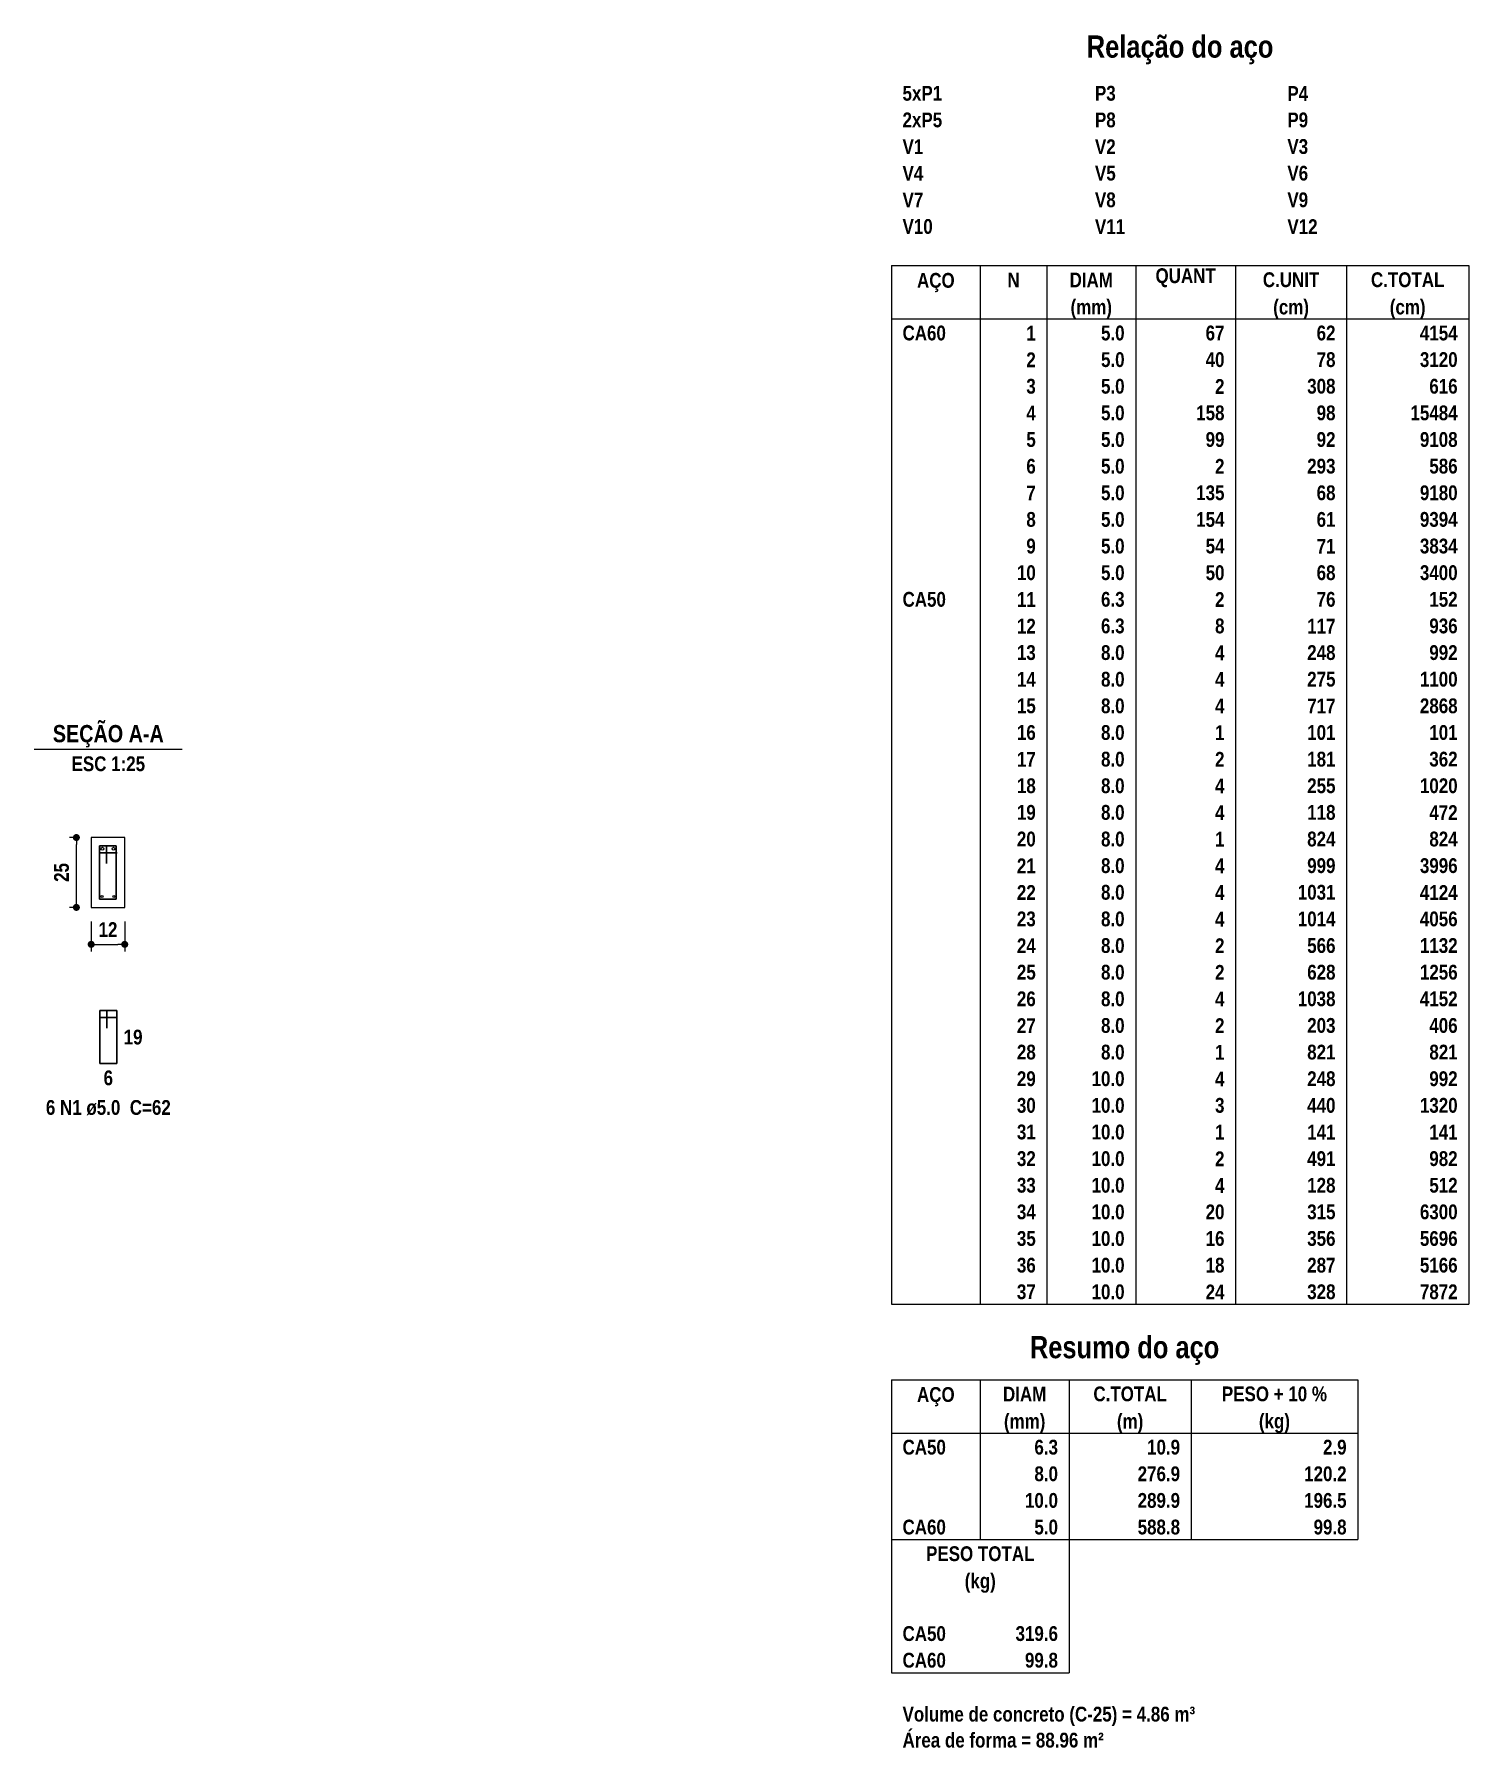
# Model space of a CAD drawing. Header units: millimetres. Extents: x 2249 to 2676, y -663 to -441.
# Drawn here: x 2509.21 to 2529.74, y -561.01 to -536.49 of the extents above; entities that cross this region are included whole.
import ezdxf

# ---------------------------------------------------------------- set-up
doc = ezdxf.new("R2010")
doc.units = ezdxf.units.MM
doc.header["$LTSCALE"] = 0.5
doc.header["$MEASUREMENT"] = 0
doc.header["$PDMODE"] = 34
doc.layers.get('0').update_dxf_attribs({"linetype": 'CONTINUOUS'})
doc.layers.get('DEFPOINTS').update_dxf_attribs({"linetype": 'CONTINUOUS'})
for name, color, linetype, lineweight in [('Descrição da armadura', 7, 'CONTINUOUS', 5), ('DT-Barras na forma', 2, 'CONTINUOUS', 30), ('DT-Barras no corte', 5, 'CONTINUOUS', 5), ('DT-Barras rebatidas', 2, 'CONTINUOUS', 30), ('DT-Cotas', 9, 'CONTINUOUS', 5), ('DT-Forma', 5, 'CONTINUOUS', 5), ('DT-Relação do aço', 9, 'CONTINUOUS', 5), ('DT-Textos', 7, 'CONTINUOUS', 5), ('Textos armaduras', 7, 'CONTINUOUS', 5)]:
    doc.layers.add(name, color=color, linetype=linetype, lineweight=lineweight)
doc.styles.add('ARIAL', font='ARIALNB.TTF')
doc.dimstyles.new('UM_25.000000', dxfattribs={"dimtxt": 0.18, "dimasz": 0.1, "dimexe": 0.1, "dimexo": 0.2, "dimgap": 0, "dimtad": 1, "dimtih": 1, "dimtoh": 1, "dimdec": 1, "dimlfac": 25, "dimzin": 0, "dimdsep": 46, "dimtxsty": 'Standard', "dimblk": 'CLOSED', "dimblk1": 'CLOSED', "dimblk2": 'CLOSED', "dimcen": 0.09, "dimdle": 0.1, "dimadec": 1, "dimazin": 2, "dimtfac": 1, "dimtdec": 4, "dimtofl": 0, "dimtmove": 0, "dimatfit": 3, "dimldrblk": 'CLOSED', "dimfxl": 1, "dimtolj": 1, "dimarcsym": 0})

# ---------------------------------------------------------------- blocks, each defined once
blk = doc.blocks.new('_Dot')
at = {"color": 0, "linetype": 'ByBlock', "lineweight": -2}
blk.add_line((-0.5, 0), (-1, 0), dxfattribs=at)
at = {"color": 0, "linetype": 'ByBlock', "const_width": 0.5}
blk.add_lwpolyline([(-0.25, 0, 1), (0.25, 0, 1)], format="xyb", close=True, dxfattribs=at)
blk = doc.blocks.new('*D313')
at = {"layer": 'DEFPOINTS', "color": 0}
for p in [(2509.813, -547.984), (2510.025, -547.984), (2510.025, -548.984)]:
    blk.add_point(p, dxfattribs=at)
at = {"layer": 'DT-Cotas', "color": 0, "lineweight": -2}
for p, q in [((2509.825, -547.984), (2509.713, -547.984)), ((2509.813, -548.884), (2509.813, -548.084)), ((2509.825, -548.984), (2509.713, -548.984))]:
    blk.add_line(p, q, dxfattribs=at)
at = {"layer": 'DT-Cotas', "color": 0, "lineweight": -2, "xscale": 0.1, "yscale": 0.1, "zscale": 0.1}
for p, rotation in [((2509.813, -547.984), 90), ((2509.813, -548.984), 270)]:
    blk.add_blockref('_Dot', p, dxfattribs=dict(at, rotation=rotation))
at = {"layer": 'DT-Cotas', "insert": (2509.601, -548.484), "char_height": 0.2118, "attachment_point": 5, "rotation": 90, "style": 'ARIAL'}
blk.add_mtext('\\A1;25', dxfattribs=at)
blk = doc.blocks.new('DOT')
at = {"color": 210}
for p, q in [((-1, 0), (1, 0)), ((0, 1), (0, -1))]:
    blk.add_line(p, q, dxfattribs=at)
blk.add_circle((0, 0), 0.25, dxfattribs=at)
blk = doc.blocks.new('*D314')
at = {"layer": 'DEFPOINTS', "color": 0}
for p in [(2510.025, -548.984), (2510.505, -548.984), (2510.505, -549.513)]:
    blk.add_point(p, dxfattribs=at)
at = {"layer": 'DT-Cotas', "color": 0, "lineweight": -2}
for p, q in [((2510.025, -549.184), (2510.025, -549.613)), ((2510.505, -549.184), (2510.505, -549.613)), ((2510.125, -549.513), (2510.405, -549.513))]:
    blk.add_line(p, q, dxfattribs=at)
at = {"layer": 'DT-Cotas', "color": 0, "lineweight": -2, "xscale": 0.1, "yscale": 0.1, "zscale": 0.1, "rotation": 180}
blk.add_blockref('_Dot', (2510.025, -549.513), dxfattribs=at)
at = {"layer": 'DT-Cotas', "color": 0, "lineweight": -2, "xscale": 0.1, "yscale": 0.1, "zscale": 0.1}
blk.add_blockref('_Dot', (2510.505, -549.513), dxfattribs=at)
at = {"layer": 'DT-Cotas', "insert": (2510.265, -549.302), "char_height": 0.2118, "attachment_point": 5, "rotation": 0.0057, "style": 'ARIAL'}
blk.add_mtext('\\A1;12', dxfattribs=at)

msp = doc.modelspace()

# ---------------------------------------------------------------- linework, layer by layer
at = {"layer": 'DT-Barras na forma'}
for p, q in [((2510.2445, -548.1038), (2510.1445, -548.1038)), ((2510.1445, -548.1038), (2510.1445, -548.8638)), ((2510.3845, -548.1038), (2510.1445, -548.1038)), ((2510.1445, -548.1038), (2510.1445, -548.2038)), ((2510.2445, -548.3538), (2510.2445, -548.1038)), ((2510.3845, -548.8638), (2510.3845, -548.1038)), ((2510.1445, -548.2038), (2510.3945, -548.2038)), ((2510.1445, -548.8638), (2510.3845, -548.8638))]:
    msp.add_line(p, q, dxfattribs=at)
at = {"layer": 'DT-Barras no corte'}
for centre, radius in [((2510.1845, -548.1438), 0.02), ((2510.3445, -548.1438), 0.02), ((2510.1805, -548.8278), 0.016), ((2510.3485, -548.8278), 0.016)]:
    msp.add_circle(centre, radius, dxfattribs=at)
at = {"layer": 'DT-Barras rebatidas'}
for p, q in [((2510.2495, -550.4605), (2510.1495, -550.4605)), ((2510.1495, -550.4605), (2510.1495, -551.2205)), ((2510.3895, -550.4605), (2510.1495, -550.4605)), ((2510.1495, -550.4605), (2510.1495, -550.5605)), ((2510.1495, -550.5605), (2510.3995, -550.5605)), ((2510.2495, -550.7105), (2510.2495, -550.4605)), ((2510.3895, -551.2205), (2510.3895, -550.4605)), ((2510.1495, -551.2205), (2510.3895, -551.2205))]:
    msp.add_line(p, q, dxfattribs=at)
at = {"layer": 'DT-Forma'}
for p, q in [((2510.5045, -547.9838), (2510.0245, -547.9838)), ((2510.0245, -547.9838), (2510.0245, -548.9838)), ((2510.5045, -548.9838), (2510.5045, -547.9838)), ((2510.0245, -548.9838), (2510.5045, -548.9838))]:
    msp.add_line(p, q, dxfattribs=at)
at = {"layer": 'DT-Relação do aço', "linetype": 'Continuous'}
for p, q in [((2521.4755, -539.7967), (2529.7357, -539.7967)), ((2521.4755, -539.7967), (2521.4755, -540.5592)), ((2522.7463, -539.7967), (2522.7463, -540.5592)), ((2523.6994, -539.7967), (2523.6994, -540.5592)), ((2524.9702, -539.7967), (2524.9702, -540.5592)), ((2526.3999, -539.7967), (2526.3999, -540.5592)), ((2527.9884, -539.7967), (2527.9884, -540.5592)), ((2529.7357, -539.7967), (2529.7357, -540.5592)), ((2521.4755, -540.5592), (2529.7357, -540.5592)), ((2521.4755, -540.5592), (2521.4755, -554.6651)), ((2522.7463, -540.5592), (2522.7463, -554.6651)), ((2523.6994, -540.5592), (2523.6994, -554.6651)), ((2524.9702, -540.5592), (2524.9702, -554.6651)), ((2526.3999, -540.5592), (2526.3999, -554.6651)), ((2527.9884, -540.5592), (2527.9884, -554.6651)), ((2529.7357, -540.5592), (2529.7357, -554.6651)), ((2521.4755, -554.6651), (2529.7357, -554.6651)), ((2521.4755, -555.7452), (2528.1472, -555.7452)), ((2521.4755, -555.7452), (2521.4755, -556.5077)), ((2522.7463, -555.7452), (2522.7463, -556.5077)), ((2524.0171, -555.7452), (2524.0171, -556.5077)), ((2525.7645, -555.7452), (2525.7645, -556.5077)), ((2528.1472, -555.7452), (2528.1472, -556.5077)), ((2521.4755, -556.5077), (2528.1472, -556.5077)), ((2521.4755, -556.5077), (2521.4755, -558.0327)), ((2522.7463, -556.5077), (2522.7463, -558.0327)), ((2524.0171, -556.5077), (2524.0171, -558.0327)), ((2525.7645, -556.5077), (2525.7645, -558.0327)), ((2528.1472, -556.5077), (2528.1472, -558.0327)), ((2521.4755, -558.0327), (2528.1472, -558.0327)), ((2521.4755, -558.0327), (2521.4755, -559.1764)), ((2524.0171, -558.0327), (2524.0171, -559.1764)), ((2521.4755, -559.1764), (2521.4755, -559.9389)), ((2524.0171, -559.1764), (2524.0171, -559.9389)), ((2521.4755, -559.9389), (2524.0171, -559.9389))]:
    msp.add_line(p, q, dxfattribs=at)
at = {"layer": 'DT-Textos'}
msp.add_line((2509.2105, -546.7189), (2511.3285, -546.7189), dxfattribs=at)

# ---------------------------------------------------------------- texts
at = {"layer": 'Descrição da armadura', "insert": (2510.27, -551.9619), "char_height": 0.2118, "width": 3.8124, "attachment_point": 8, "line_spacing_factor": 0.9, "style": 'ARIAL'}
msp.add_mtext('6 N1 ø5.0  C=62', dxfattribs=at)
at = {"layer": 'DT-Relação do aço', "color": 7, "line_spacing_factor": 0.9, "style": 'ARIAL'}
for s, insert, char_height, width, attachment_point in [('Relação do aço', (2525.6056, -536.9162), 0.3177, 5.33736, 8), ('5xP1', (2521.6344, -537.4394), 0.2118, 1.01664, 7), ('P3', (2524.3878, -537.4394), 0.2118, 0.50832, 7), ('P4', (2527.1412, -537.4394), 0.2118, 0.50832, 7), ('2xP5', (2521.6344, -537.8206), 0.2118, 1.01664, 7), ('P8', (2524.3878, -537.8206), 0.2118, 0.50832, 7), ('P9', (2527.1412, -537.8206), 0.2118, 0.50832, 7), ('V1', (2521.6344, -538.2018), 0.2118, 0.50832, 7), ('V2', (2524.3878, -538.2018), 0.2118, 0.50832, 7), ('V3', (2527.1412, -538.2018), 0.2118, 0.50832, 7), ('V6', (2527.1412, -538.5831), 0.2118, 0.50832, 7), ('V4', (2521.6344, -538.5831), 0.2118, 0.50832, 7), ('V5', (2524.3878, -538.5831), 0.2118, 0.50832, 7), ('V7', (2521.6344, -538.9643), 0.2118, 0.50832, 7), ('V8', (2524.3878, -538.9643), 0.2118, 0.50832, 7), ('V9', (2527.1412, -538.9643), 0.2118, 0.50832, 7), ('V10', (2521.6344, -539.3456), 0.2118, 0.76248, 7), ('V11', (2524.3878, -539.3456), 0.2118, 0.76248, 7), ('V12', (2527.1412, -539.3456), 0.2118, 0.76248, 7), ('QUANT', (2525.6851, -540.108), 0.2118, 1.2708, 8), ('AÇO', (2522.1109, -540.1779), 0.2118, 0.76248, 8), ('N', (2523.2229, -540.108), 0.2118, 0.25416, 8), ('DIAM', (2524.3348, -540.108), 0.2118, 1.01664, 8), ('C.UNIT', (2527.1941, -540.108), 0.2118, 1.52496, 8), ('C.TOTAL', (2528.8621, -540.108), 0.2118, 1.77912, 8), ('(mm)', (2524.3348, -540.5592), 0.2118, 1.01664, 8), ('(cm)', (2527.1941, -540.5592), 0.2118, 1.01664, 8), ('(cm)', (2528.8621, -540.5592), 0.2118, 1.01664, 8), ('CA60', (2521.6344, -540.8705), 0.2118, 1.01664, 7), ('1', (2523.5406, -540.8705), 0.2118, 0.25416, 9), ('5.0', (2524.8114, -540.8705), 0.2118, 0.76248, 9), ('67', (2526.241, -540.8705), 0.2118, 0.50832, 9), ('62', (2527.8295, -540.8705), 0.2118, 0.50832, 9), ('4154', (2529.5769, -540.8705), 0.2118, 1.01664, 9), ('2', (2523.5406, -541.2518), 0.2118, 0.25416, 9), ('5.0', (2524.8114, -541.2518), 0.2118, 0.76248, 9), ('40', (2526.241, -541.2518), 0.2118, 0.50832, 9), ('78', (2527.8295, -541.2518), 0.2118, 0.50832, 9), ('3120', (2529.5769, -541.2518), 0.2118, 1.01664, 9), ('3', (2523.5406, -541.633), 0.2118, 0.25416, 9), ('5.0', (2524.8114, -541.633), 0.2118, 0.76248, 9), ('2', (2526.241, -541.633), 0.2118, 0.25416, 9), ('308', (2527.8295, -541.633), 0.2118, 0.76248, 9), ('616', (2529.5769, -541.633), 0.2118, 0.76248, 9), ('5.0', (2524.8114, -542.0142), 0.2118, 0.76248, 9), ('158', (2526.241, -542.0142), 0.2118, 0.76248, 9), ('98', (2527.8295, -542.0142), 0.2118, 0.50832, 9), ('15484', (2529.5769, -542.0142), 0.2118, 1.2708, 9), ('4', (2523.5406, -542.0142), 0.2118, 0.25416, 9), ('5', (2523.5406, -542.3955), 0.2118, 0.25416, 9), ('5.0', (2524.8114, -542.3955), 0.2118, 0.76248, 9), ('99', (2526.241, -542.3955), 0.2118, 0.50832, 9), ('92', (2527.8295, -542.3955), 0.2118, 0.50832, 9), ('9108', (2529.5769, -542.3955), 0.2118, 1.01664, 9), ('6', (2523.5406, -542.7767), 0.2118, 0.25416, 9), ('5.0', (2524.8114, -542.7767), 0.2118, 0.76248, 9), ('2', (2526.241, -542.7767), 0.2118, 0.25416, 9), ('293', (2527.8295, -542.7767), 0.2118, 0.76248, 9), ('586', (2529.5769, -542.7767), 0.2118, 0.76248, 9), ('7', (2523.5406, -543.158), 0.2118, 0.25416, 9), ('5.0', (2524.8114, -543.158), 0.2118, 0.76248, 9), ('135', (2526.241, -543.158), 0.2118, 0.76248, 9), ('68', (2527.8295, -543.158), 0.2118, 0.50832, 9), ('9180', (2529.5769, -543.158), 0.2118, 1.01664, 9), ('8', (2523.5406, -543.5392), 0.2118, 0.25416, 9), ('5.0', (2524.8114, -543.5392), 0.2118, 0.76248, 9), ('154', (2526.241, -543.5392), 0.2118, 0.76248, 9), ('61', (2527.8295, -543.5392), 0.2118, 0.50832, 9), ('9394', (2529.5769, -543.5392), 0.2118, 1.01664, 9), ('9', (2523.5406, -543.9204), 0.2118, 0.25416, 9), ('5.0', (2524.8114, -543.9204), 0.2118, 0.76248, 9), ('54', (2526.241, -543.9204), 0.2118, 0.50832, 9), ('71', (2527.8295, -543.9204), 0.2118, 0.50832, 9), ('3834', (2529.5769, -543.9204), 0.2118, 1.01664, 9), ('10', (2523.5406, -544.3017), 0.2118, 0.50832, 9), ('5.0', (2524.8114, -544.3017), 0.2118, 0.76248, 9), ('50', (2526.241, -544.3017), 0.2118, 0.50832, 9), ('68', (2527.8295, -544.3017), 0.2118, 0.50832, 9), ('3400', (2529.5769, -544.3017), 0.2118, 1.01664, 9), ('CA50', (2521.6344, -544.6829), 0.2118, 1.01664, 7), ('11', (2523.5406, -544.6829), 0.2118, 0.50832, 9), ('6.3', (2524.8114, -544.6829), 0.2118, 0.76248, 9), ('2', (2526.241, -544.6829), 0.2118, 0.25416, 9), ('76', (2527.8295, -544.6829), 0.2118, 0.50832, 9), ('152', (2529.5769, -544.6829), 0.2118, 0.76248, 9), ('12', (2523.5406, -545.0642), 0.2118, 0.50832, 9), ('6.3', (2524.8114, -545.0642), 0.2118, 0.76248, 9), ('8', (2526.241, -545.0642), 0.2118, 0.25416, 9), ('117', (2527.8295, -545.0642), 0.2118, 0.76248, 9), ('936', (2529.5769, -545.0642), 0.2118, 0.76248, 9), ('13', (2523.5406, -545.4454), 0.2118, 0.50832, 9), ('8.0', (2524.8114, -545.4454), 0.2118, 0.76248, 9), ('248', (2527.8295, -545.4454), 0.2118, 0.76248, 9), ('992', (2529.5769, -545.4454), 0.2118, 0.76248, 9), ('4', (2526.241, -545.4454), 0.2118, 0.25416, 9), ('14', (2523.5406, -545.8266), 0.2118, 0.50832, 9), ('8.0', (2524.8114, -545.8266), 0.2118, 0.76248, 9), ('4', (2526.241, -545.8266), 0.2118, 0.25416, 9), ('275', (2527.8295, -545.8266), 0.2118, 0.76248, 9), ('1100', (2529.5769, -545.8266), 0.2118, 1.01664, 9), ('15', (2523.5406, -546.2079), 0.2118, 0.50832, 9), ('8.0', (2524.8114, -546.2079), 0.2118, 0.76248, 9), ('4', (2526.241, -546.2079), 0.2118, 0.25416, 9), ('717', (2527.8295, -546.2079), 0.2118, 0.76248, 9), ('2868', (2529.5769, -546.2079), 0.2118, 1.01664, 9), ('16', (2523.5406, -546.5891), 0.2118, 0.50832, 9), ('8.0', (2524.8114, -546.5891), 0.2118, 0.76248, 9), ('1', (2526.241, -546.5891), 0.2118, 0.25416, 9), ('101', (2527.8295, -546.5891), 0.2118, 0.76248, 9), ('101', (2529.5769, -546.5891), 0.2118, 0.76248, 9), ('17', (2523.5406, -546.9704), 0.2118, 0.50832, 9), ('8.0', (2524.8114, -546.9704), 0.2118, 0.76248, 9), ('2', (2526.241, -546.9704), 0.2118, 0.25416, 9), ('181', (2527.8295, -546.9704), 0.2118, 0.76248, 9), ('362', (2529.5769, -546.9704), 0.2118, 0.76248, 9), ('18', (2523.5406, -547.3516), 0.2118, 0.50832, 9), ('8.0', (2524.8114, -547.3516), 0.2118, 0.76248, 9), ('4', (2526.241, -547.3516), 0.2118, 0.25416, 9), ('255', (2527.8295, -547.3516), 0.2118, 0.76248, 9), ('1020', (2529.5769, -547.3516), 0.2118, 1.01664, 9), ('19', (2523.5406, -547.7328), 0.2118, 0.50832, 9), ('8.0', (2524.8114, -547.7328), 0.2118, 0.76248, 9), ('4', (2526.241, -547.7328), 0.2118, 0.25416, 9), ('118', (2527.8295, -547.7328), 0.2118, 0.76248, 9), ('472', (2529.5769, -547.7328), 0.2118, 0.76248, 9), ('20', (2523.5406, -548.1141), 0.2118, 0.50832, 9), ('8.0', (2524.8114, -548.1141), 0.2118, 0.76248, 9), ('1', (2526.241, -548.1141), 0.2118, 0.25416, 9), ('824', (2527.8295, -548.1141), 0.2118, 0.76248, 9), ('824', (2529.5769, -548.1141), 0.2118, 0.76248, 9), ('21', (2523.5406, -548.4953), 0.2118, 0.50832, 9), ('8.0', (2524.8114, -548.4953), 0.2118, 0.76248, 9), ('4', (2526.241, -548.4953), 0.2118, 0.25416, 9), ('999', (2527.8295, -548.4953), 0.2118, 0.76248, 9), ('3996', (2529.5769, -548.4953), 0.2118, 1.01664, 9), ('22', (2523.5406, -548.8766), 0.2118, 0.50832, 9), ('8.0', (2524.8114, -548.8766), 0.2118, 0.76248, 9), ('4', (2526.241, -548.8766), 0.2118, 0.25416, 9), ('1031', (2527.8295, -548.8766), 0.2118, 1.01664, 9), ('4124', (2529.5769, -548.8766), 0.2118, 1.01664, 9), ('23', (2523.5406, -549.2578), 0.2118, 0.50832, 9), ('8.0', (2524.8114, -549.2578), 0.2118, 0.76248, 9), ('4', (2526.241, -549.2578), 0.2118, 0.25416, 9), ('1014', (2527.8295, -549.2578), 0.2118, 1.01664, 9), ('4056', (2529.5769, -549.2578), 0.2118, 1.01664, 9), ('24', (2523.5406, -549.639), 0.2118, 0.50832, 9), ('8.0', (2524.8114, -549.639), 0.2118, 0.76248, 9), ('2', (2526.241, -549.639), 0.2118, 0.25416, 9), ('566', (2527.8295, -549.639), 0.2118, 0.76248, 9), ('1132', (2529.5769, -549.639), 0.2118, 1.01664, 9), ('25', (2523.5406, -550.0203), 0.2118, 0.50832, 9), ('8.0', (2524.8114, -550.0203), 0.2118, 0.76248, 9), ('2', (2526.241, -550.0203), 0.2118, 0.25416, 9), ('628', (2527.8295, -550.0203), 0.2118, 0.76248, 9), ('1256', (2529.5769, -550.0203), 0.2118, 1.01664, 9), ('26', (2523.5406, -550.4015), 0.2118, 0.50832, 9), ('8.0', (2524.8114, -550.4015), 0.2118, 0.76248, 9), ('4', (2526.241, -550.4015), 0.2118, 0.25416, 9), ('1038', (2527.8295, -550.4015), 0.2118, 1.01664, 9), ('4152', (2529.5769, -550.4015), 0.2118, 1.01664, 9), ('27', (2523.5406, -550.7828), 0.2118, 0.50832, 9), ('8.0', (2524.8114, -550.7828), 0.2118, 0.76248, 9), ('2', (2526.241, -550.7828), 0.2118, 0.25416, 9), ('203', (2527.8295, -550.7828), 0.2118, 0.76248, 9), ('406', (2529.5769, -550.7828), 0.2118, 0.76248, 9), ('28', (2523.5406, -551.164), 0.2118, 0.50832, 9), ('8.0', (2524.8114, -551.164), 0.2118, 0.76248, 9), ('1', (2526.241, -551.164), 0.2118, 0.25416, 9), ('821', (2527.8295, -551.164), 0.2118, 0.76248, 9), ('821', (2529.5769, -551.164), 0.2118, 0.76248, 9), ('29', (2523.5406, -551.5452), 0.2118, 0.50832, 9), ('10.0', (2524.8114, -551.5452), 0.2118, 1.01664, 9), ('4', (2526.241, -551.5452), 0.2118, 0.25416, 9), ('248', (2527.8295, -551.5452), 0.2118, 0.76248, 9), ('992', (2529.5769, -551.5452), 0.2118, 0.76248, 9), ('30', (2523.5406, -551.9265), 0.2118, 0.50832, 9), ('10.0', (2524.8114, -551.9265), 0.2118, 1.01664, 9), ('3', (2526.241, -551.9265), 0.2118, 0.25416, 9), ('440', (2527.8295, -551.9265), 0.2118, 0.76248, 9), ('1320', (2529.5769, -551.9265), 0.2118, 1.01664, 9), ('31', (2523.5406, -552.3077), 0.2118, 0.50832, 9), ('10.0', (2524.8114, -552.3077), 0.2118, 1.01664, 9), ('1', (2526.241, -552.3077), 0.2118, 0.25416, 9), ('141', (2527.8295, -552.3077), 0.2118, 0.76248, 9), ('141', (2529.5769, -552.3077), 0.2118, 0.76248, 9), ('32', (2523.5406, -552.689), 0.2118, 0.50832, 9), ('10.0', (2524.8114, -552.689), 0.2118, 1.01664, 9), ('2', (2526.241, -552.689), 0.2118, 0.25416, 9), ('491', (2527.8295, -552.689), 0.2118, 0.76248, 9), ('982', (2529.5769, -552.689), 0.2118, 0.76248, 9), ('33', (2523.5406, -553.0702), 0.2118, 0.50832, 9), ('10.0', (2524.8114, -553.0702), 0.2118, 1.01664, 9), ('4', (2526.241, -553.0702), 0.2118, 0.25416, 9), ('128', (2527.8295, -553.0702), 0.2118, 0.76248, 9), ('512', (2529.5769, -553.0702), 0.2118, 0.76248, 9), ('34', (2523.5406, -553.4514), 0.2118, 0.50832, 9), ('10.0', (2524.8114, -553.4514), 0.2118, 1.01664, 9), ('20', (2526.241, -553.4514), 0.2118, 0.50832, 9), ('315', (2527.8295, -553.4514), 0.2118, 0.76248, 9), ('6300', (2529.5769, -553.4514), 0.2118, 1.01664, 9), ('35', (2523.5406, -553.8327), 0.2118, 0.50832, 9), ('10.0', (2524.8114, -553.8327), 0.2118, 1.01664, 9), ('16', (2526.241, -553.8327), 0.2118, 0.50832, 9), ('356', (2527.8295, -553.8327), 0.2118, 0.76248, 9), ('5696', (2529.5769, -553.8327), 0.2118, 1.01664, 9), ('36', (2523.5406, -554.2139), 0.2118, 0.50832, 9), ('10.0', (2524.8114, -554.2139), 0.2118, 1.01664, 9), ('18', (2526.241, -554.2139), 0.2118, 0.50832, 9), ('287', (2527.8295, -554.2139), 0.2118, 0.76248, 9), ('5166', (2529.5769, -554.2139), 0.2118, 1.01664, 9), ('37', (2523.5406, -554.5952), 0.2118, 0.50832, 9), ('10.0', (2524.8114, -554.5952), 0.2118, 1.01664, 9), ('24', (2526.241, -554.5952), 0.2118, 0.50832, 9), ('328', (2527.8295, -554.5952), 0.2118, 0.76248, 9), ('7872', (2529.5769, -554.5952), 0.2118, 1.01664, 9), ('Resumo do aço', (2524.8114, -555.5334), 0.3177, 4.95612, 8), ('AÇO', (2522.1109, -556.1265), 0.2118, 0.76248, 8), ('DIAM', (2523.3817, -556.0566), 0.2118, 1.01664, 8), ('C.TOTAL', (2524.8908, -556.0566), 0.2118, 1.77912, 8), ('PESO + 10 %', (2526.9559, -556.0566), 0.2118, 2.79576, 8), ('(mm)', (2523.3817, -556.5077), 0.2118, 1.01664, 8), ('(m)', (2524.8908, -556.5077), 0.2118, 0.76248, 8), ('(kg)', (2526.9559, -556.5077), 0.2118, 1.01664, 8), ('CA50', (2521.6344, -556.8191), 0.2118, 1.01664, 7), ('6.3', (2523.8583, -556.8191), 0.2118, 0.76248, 9), ('10.9', (2525.6056, -556.8191), 0.2118, 1.01664, 9), ('2.9', (2527.9884, -556.8191), 0.2118, 0.76248, 9), ('8.0', (2523.8583, -557.2003), 0.2118, 0.76248, 9), ('276.9', (2525.6056, -557.2003), 0.2118, 1.2708, 9), ('120.2', (2527.9884, -557.2003), 0.2118, 1.2708, 9), ('10.0', (2523.8583, -557.5815), 0.2118, 1.01664, 9), ('289.9', (2525.6056, -557.5815), 0.2118, 1.2708, 9), ('196.5', (2527.9884, -557.5815), 0.2118, 1.2708, 9), ('CA60', (2521.6344, -557.9628), 0.2118, 1.01664, 7), ('5.0', (2523.8583, -557.9628), 0.2118, 0.76248, 9), ('588.8', (2525.6056, -557.9628), 0.2118, 1.2708, 9), ('99.8', (2527.9884, -557.9628), 0.2118, 1.01664, 9), ('PESO TOTAL', (2522.7463, -558.344), 0.2118, 2.5416, 8), ('(kg)', (2522.7463, -558.7952), 0.2118, 1.01664, 8), ('CA50', (2521.6344, -559.4877), 0.2118, 1.01664, 7), ('319.6', (2523.8583, -559.4877), 0.2118, 1.2708, 9), ('CA60', (2521.6344, -559.869), 0.2118, 1.01664, 7), ('99.8', (2523.8583, -559.869), 0.2118, 1.01664, 9), ('Volume de concreto (C-25) = 4.86 m³', (2521.6344, -560.7014), 0.2118, 8.8956, 7), ('Área de forma = 88.96 m²', (2521.6344, -561.0127), 0.2118, 6.09984, 7)]:
    msp.add_mtext(s, dxfattribs=dict(at, insert=insert, char_height=char_height, width=width, attachment_point=attachment_point))
at = {"layer": 'DT-Textos', "attachment_point": 8, "line_spacing_factor": 0.798, "style": 'ARIAL'}
for s, insert, char_height, width in [('SEÇÃO A-A', (2510.27, -546.6948), 0.2471, 2.66868), ('ESC 1:25', (2510.27, -547.0369), 0.2118, 2.03328)]:
    msp.add_mtext(s, dxfattribs=dict(at, insert=insert, char_height=char_height, width=width))
at = {"layer": 'Textos armaduras', "char_height": 0.2118, "line_spacing_factor": 0.9, "style": 'ARIAL'}
for s, insert, width, attachment_point in [('19', (2510.4895, -550.7346), 0.90832, 1), ('6', (2510.2695, -551.3178), 0.65416, 2)]:
    msp.add_mtext(s, dxfattribs=dict(at, insert=insert, width=width, attachment_point=attachment_point))

# ---------------------------------------------------------------- dimensions: what is measured, and where the dimension line sits
at = {"layer": 'DT-Cotas'}
dim = msp.add_linear_dim(base=(2509.8127, -547.9838), p1=(2510.0245, -548.9838), p2=(2510.0245, -547.9838), angle=90, dimstyle='UM_25.000000', override={"dimtxt": 0.2118, "dimasz": 0.1, "dimexe": 0.1, "dimexo": 0.2, "dimtad": 1, "dimtih": 0, "dimtoh": 0, "dimdec": 1, "dimlfac": 25, "dimzin": 8, "dimtxsty": 'ARIAL', "dimblk": 'Dot', "dimblk1": 'Dot', "dimblk2": 'Dot', "dimsah": 1, "dimdle": 0.1, "dimse1": 0, "dimse2": 0, "dimclrt": 256, "dimadec": 1, "dimazin": 3, "dimtmove": 2, "dimldrblk": 'Dot'}, dxfattribs=at)
dim.commit()
dim.dimension.update_dxf_attribs({"geometry": '*D313', "text_midpoint": (2509.6009, -548.4838), "dimtype": 160, "text_rotation": 90})
dim = msp.add_linear_dim(base=(2510.5045, -549.5133), p1=(2510.0245, -548.9838), p2=(2510.5045, -548.9838), dimstyle='UM_25.000000', override={"dimtxt": 0.2118, "dimasz": 0.1, "dimexe": 0.1, "dimexo": 0.2, "dimtad": 1, "dimtih": 0, "dimtoh": 0, "dimdec": 1, "dimlfac": 25, "dimzin": 8, "dimtxsty": 'ARIAL', "dimblk": 'Dot', "dimblk1": 'Dot', "dimblk2": 'Dot', "dimsah": 1, "dimdle": 0.1, "dimse1": 0, "dimse2": 0, "dimclrt": 256, "dimadec": 1, "dimazin": 3, "dimtmove": 2, "dimldrblk": 'Dot'}, dxfattribs=at)
dim.commit()
dim.dimension.update_dxf_attribs({"geometry": '*D314', "text_midpoint": (2510.2645, -549.3015), "dimtype": 160, "text_rotation": 0.00573})

doc.saveas('drawing.dxf')
